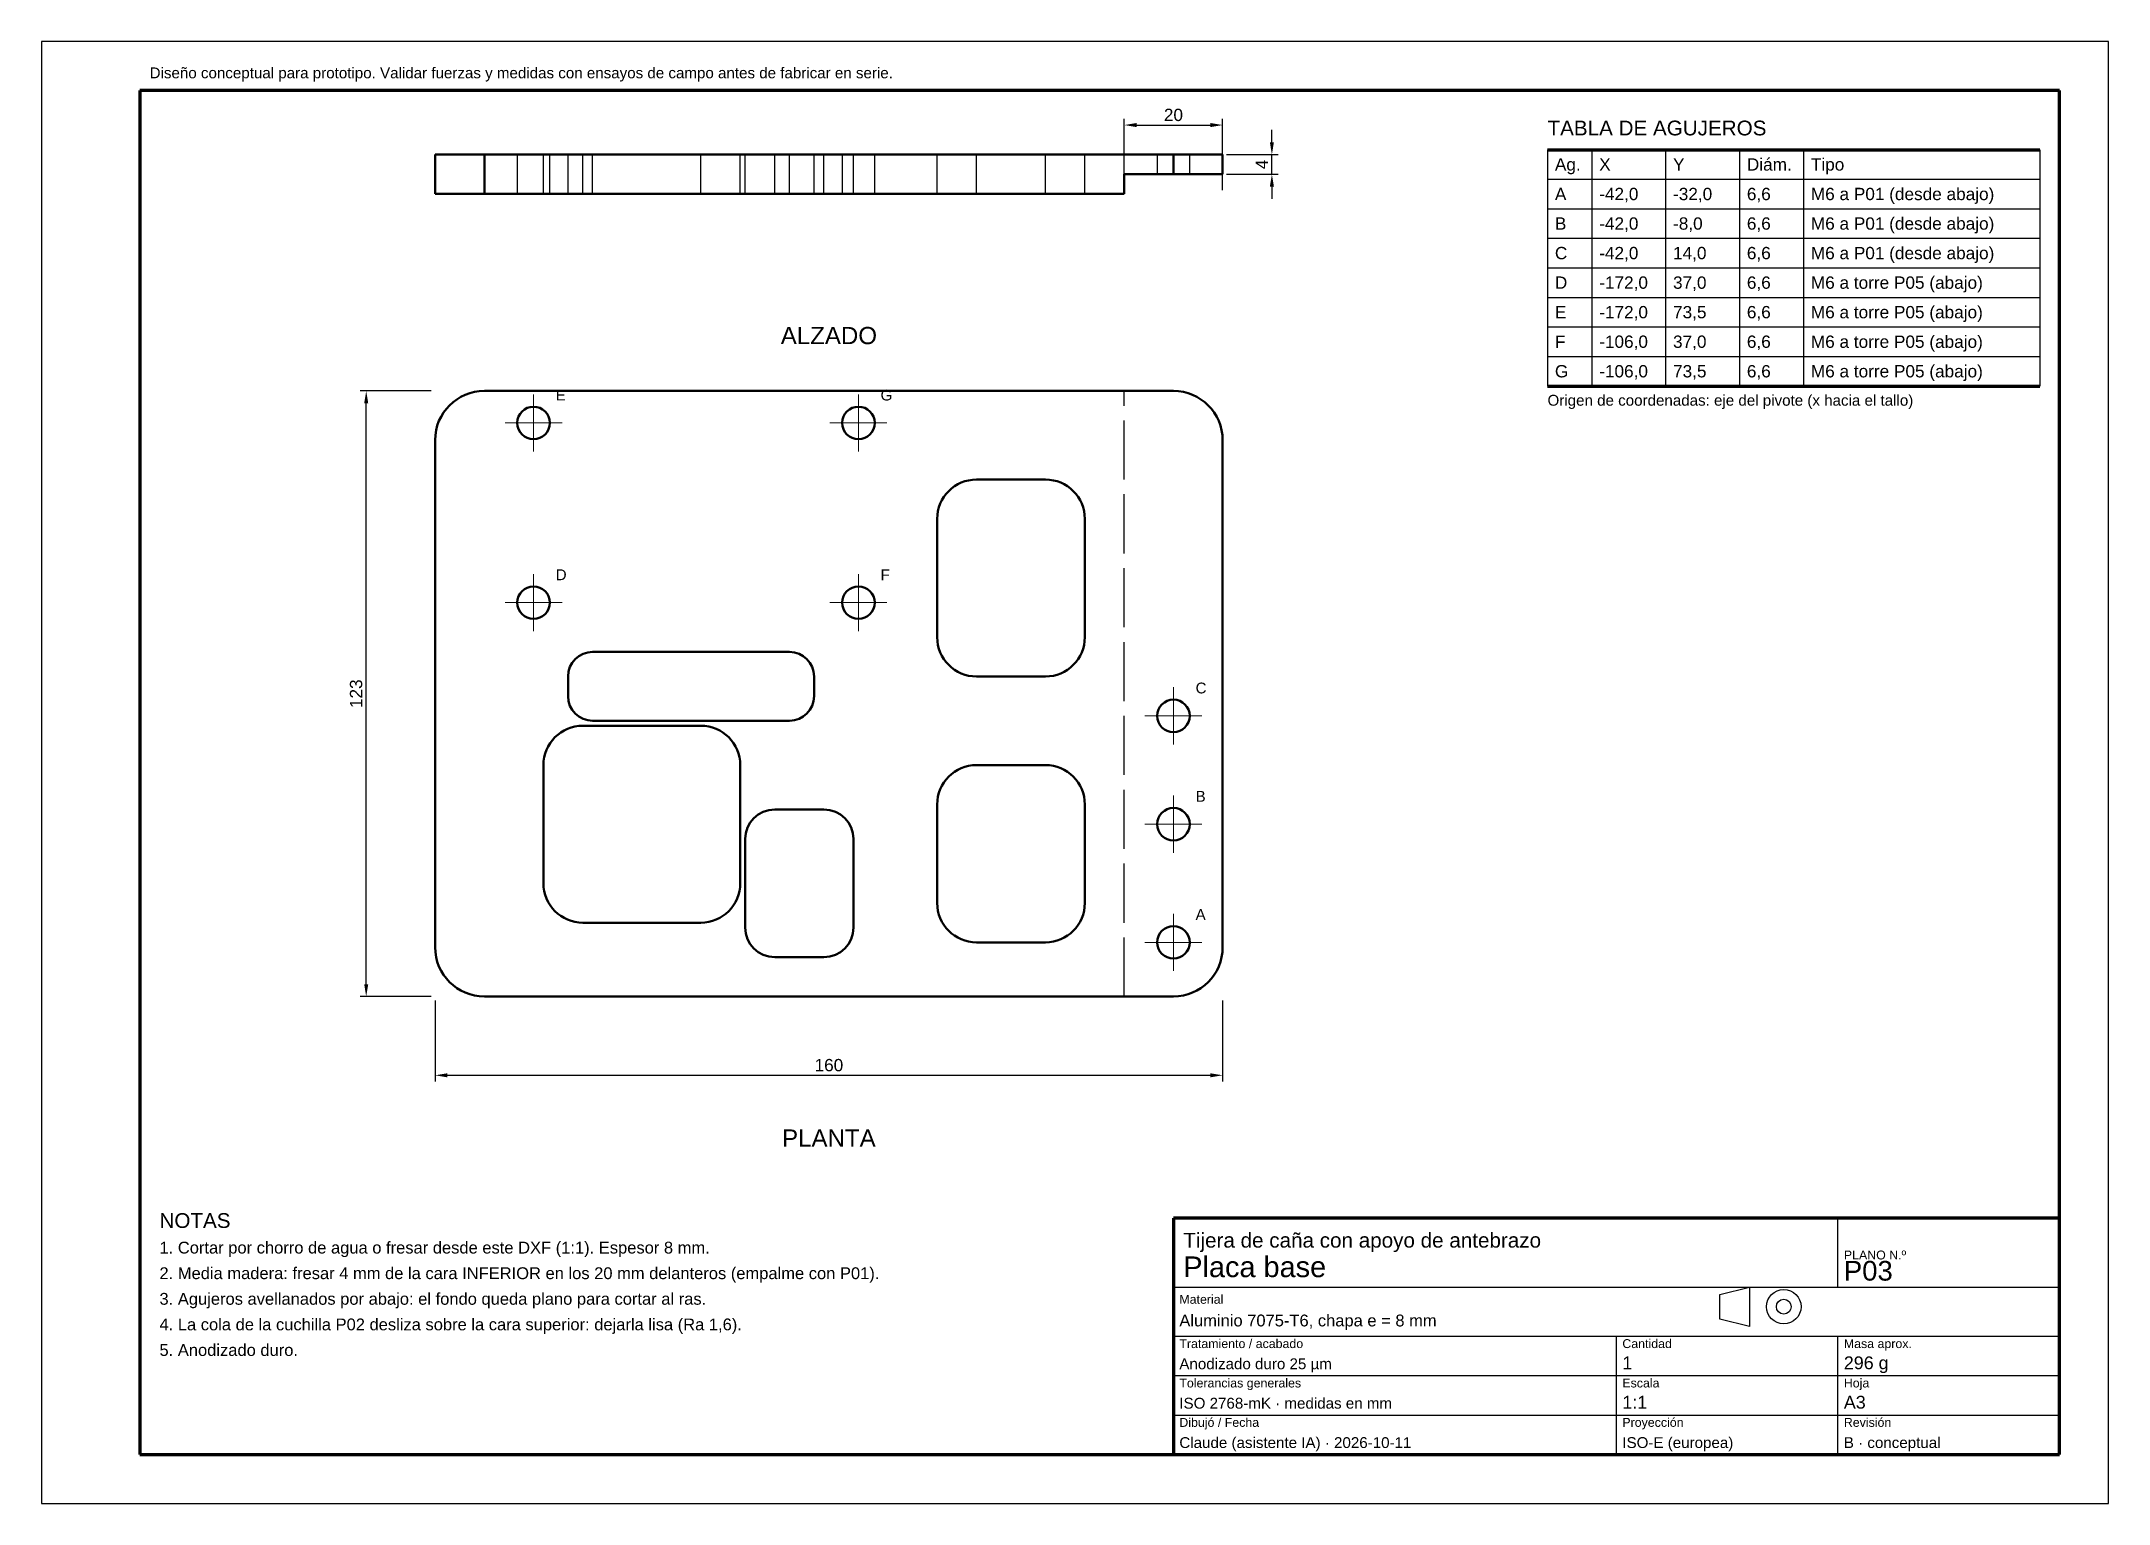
# Model space of a CAD drawing. Header units: millimetres. Extents: x 0 to 420, y 0 to 297.
import ezdxf
from ezdxf.enums import TextEntityAlignment as Align

# ---------------------------------------------------------------- set-up
doc = ezdxf.new("R2010")
doc.units = ezdxf.units.MM
doc.linetypes.add('ACAD_ISO02W100', pattern=[15, 12, -3])
doc.linetypes.add('ACAD_ISO04W100', pattern=[30, 24, -3, 0, -3])
for name, color, linetype, lineweight in [('COTAS', 4, 'Continuous', 18), ('EJES', 1, 'ACAD_ISO04W100', 18), ('MARCO', 7, 'Continuous', 70), ('OCULTAS', 8, 'ACAD_ISO02W100', 25), ('TEXTO', 7, 'Continuous', 25), ('VISIBLE', 7, 'Continuous', 50)]:
    doc.layers.add(name, color=color, linetype=linetype, lineweight=lineweight)
doc.styles.get("Standard").update_dxf_attribs({"font": 'arial.ttf'})
doc.dimstyles.new('ISO25', dxfattribs={"dimtxt": 2.5, "dimasz": 2.5, "dimexe": 1.25, "dimexo": 0.8, "dimgap": 0.8, "dimtad": 1, "dimdec": 1, "dimtxsty": 'Standard', "dimcen": 2.5, "dimclrd": 4, "dimclre": 4, "dimclrt": 7, "dimazin": 3, "dimtfac": 1, "dimtmove": 0, "dimatfit": 3})

msp = doc.modelspace()

# ---------------------------------------------------------------- linework, layer by layer
at = {"layer": 'EJES'}
for p, q in [((100, 213.7), (100, 225.3)), ((166, 213.7), (166, 225.3)), ((94.2, 219.5), (105.8, 219.5)), ((160.2, 219.5), (171.8, 219.5)), ((100, 177.2), (100, 188.8)), ((166, 177.2), (166, 188.8)), ((94.2, 183), (105.8, 183)), ((160.2, 183), (171.8, 183)), ((230, 154.2), (230, 165.8)), ((224.2, 160), (235.8, 160)), ((230, 132.2), (230, 143.8)), ((224.2, 138), (235.8, 138)), ((230, 108.2), (230, 119.8)), ((224.2, 114), (235.8, 114))]:
    msp.add_line(p, q, dxfattribs=at)
at = {"layer": 'MARCO'}
for p, q in [((410, 287), (20, 287)), ((20, 287), (20, 10)), ((410, 10), (410, 287)), ((306, 275), (406, 275)), ((306, 227), (406, 227)), ((410, 58), (230, 58)), ((230, 58), (230, 10)), ((410, 10), (410, 58)), ((20, 10), (410, 10)), ((230, 10), (410, 10))]:
    msp.add_line(p, q, dxfattribs=at)
at = {"layer": 'OCULTAS'}
for p, q in [((80, 266), (80, 274)), ((90, 274), (230, 274)), ((90, 266), (90, 274)), ((96.7, 274), (96.7, 266)), ((96.7, 274), (96.7, 266)), ((102, 266), (102, 274)), ((102, 266), (102, 274)), ((103.3, 266), (103.3, 274)), ((103.3, 266), (103.3, 274)), ((107, 266), (107, 274)), ((107, 266), (107, 274)), ((110, 274), (134, 274)), ((110, 274), (134, 274)), ((110, 266), (110, 274)), ((110, 266), (110, 274)), ((112, 274), (152, 274)), ((112, 274), (152, 274)), ((112, 266), (112, 274)), ((112, 266), (112, 274)), ((134, 266), (134, 274)), ((134, 266), (134, 274)), ((142, 266), (142, 274)), ((142, 266), (142, 274)), ((143, 266), (143, 274)), ((143, 266), (143, 274)), ((149, 274), (159, 274)), ((149, 274), (159, 274)), ((149, 266), (149, 274)), ((149, 266), (149, 274)), ((152, 266), (152, 274)), ((152, 266), (152, 274)), ((157, 266), (157, 274)), ((157, 266), (157, 274)), ((159, 266), (159, 274)), ((159, 266), (159, 274)), ((162.7, 274), (162.7, 266)), ((162.7, 274), (162.7, 266)), ((165, 266), (165, 274)), ((165, 266), (165, 274)), ((169.3, 266), (169.3, 274)), ((169.3, 266), (169.3, 274)), ((182, 266), (182, 274)), ((182, 266), (182, 274)), ((182, 266), (182, 274)), ((182, 266), (182, 274)), ((190, 274), (204, 274)), ((190, 274), (204, 274)), ((190, 274), (204, 274)), ((190, 274), (204, 274)), ((190, 266), (190, 274)), ((190, 266), (190, 274)), ((190, 266), (190, 274)), ((190, 266), (190, 274)), ((204, 266), (204, 274)), ((204, 266), (204, 274)), ((204, 266), (204, 274)), ((204, 266), (204, 274)), ((212, 266), (212, 274)), ((212, 266), (212, 274)), ((212, 266), (212, 274)), ((212, 266), (212, 274)), ((226.7, 274), (226.7, 270)), ((226.7, 274), (226.7, 270)), ((226.7, 274), (226.7, 270)), ((230, 270), (230, 274)), ((233.3, 270), (233.3, 274)), ((233.3, 270), (233.3, 274)), ((233.3, 270), (233.3, 274)), ((240, 270), (240, 274)), ((220, 270), (220, 266)), ((220, 270), (230, 270)), ((90, 266), (220, 266)), ((110, 266), (134, 266)), ((110, 266), (134, 266)), ((112, 266), (152, 266)), ((112, 266), (152, 266)), ((149, 266), (159, 266)), ((149, 266), (159, 266)), ((190, 266), (204, 266)), ((190, 266), (204, 266)), ((190, 266), (204, 266)), ((190, 266), (204, 266)), ((90, 226), (220, 226)), ((220, 103), (220, 226)), ((220, 226), (230, 226)), ((220, 103), (220, 226)), ((80, 113), (80, 216)), ((240, 113), (240, 216)), ((190, 208), (204, 208)), ((182, 176), (182, 200)), ((212, 176), (212, 200)), ((112, 173), (152, 173)), ((107, 164), (107, 168)), ((157, 164), (157, 168)), ((190, 168), (204, 168)), ((110, 158), (134, 158)), ((112, 159), (152, 159)), ((102, 126), (102, 150)), ((142, 126), (142, 150)), ((190, 150), (204, 150)), ((149, 141), (159, 141)), ((182, 122), (182, 142)), ((212, 122), (212, 142)), ((143, 117), (143, 135)), ((165, 117), (165, 135)), ((110, 118), (134, 118)), ((190, 114), (204, 114)), ((149, 111), (159, 111)), ((90, 103), (220, 103)), ((220, 103), (230, 103))]:
    msp.add_line(p, q, dxfattribs=at)
for centre in [(100, 219.5), (166, 219.5), (100, 183), (166, 183), (230, 160), (230, 138), (230, 114)]:
    msp.add_circle(centre, 3.3, dxfattribs=at)
for centre, radius, start, end in [((90, 216), 10, 90, 180), ((230, 216), 10, -360, -270), ((190, 200), 8, 90, 180), ((204, 200), 8, 0, 90), ((112, 168), 5, 90, 180), ((152, 168), 5, 0, 90), ((190, 176), 8, 180, 270), ((204, 176), 8, 270, 360), ((112, 164), 5, 180, 270), ((152, 164), 5, 270, 360), ((110, 150), 8, 90, 180), ((134, 150), 8, 0, 90), ((190, 142), 8, 90, 180), ((204, 142), 8, 0, 90), ((149, 135), 6, 90, 180), ((159, 135), 6, 0, 90), ((110, 126), 8, 180, 270), ((134, 126), 8, 270, 360), ((190, 122), 8, -180, -90), ((204, 122), 8, -90, 0), ((149, 117), 6, -180, -90), ((159, 117), 6, -90, 0), ((90, 113), 10, 180, 270), ((230, 113), 10, -90, 0)]:
    msp.add_arc(centre, radius, start, end, dxfattribs=at)
for points in [[(90, 274), (88.88, 274), (87.77, 274), (86.7, 274), (85.66, 274), (84.68, 274), (83.77, 274), (82.93, 274), (82.18, 274), (81.53, 274), (80.99, 274), (80.56, 274), (80.25, 274), (80.06, 274), (80, 274)], [(103.3, 274), (103.22, 274), (102.97, 274), (102.58, 274), (102.06, 274), (101.43, 274), (100.73, 274), (100, 274), (99.27, 274), (98.57, 274), (97.94, 274), (97.42, 274), (97.03, 274), (96.78, 274), (96.7, 274)], [(96.7, 274), (96.78, 274), (97.03, 274), (97.42, 274), (97.94, 274), (98.57, 274), (99.27, 274), (100, 274), (100.73, 274), (101.43, 274), (102.06, 274), (102.58, 274), (102.97, 274), (103.22, 274), (103.3, 274)], [(103.3, 274), (103.22, 274), (102.97, 274), (102.58, 274), (102.06, 274), (101.43, 274), (100.73, 274), (100, 274), (99.27, 274), (98.57, 274), (97.94, 274), (97.42, 274), (97.03, 274), (96.78, 274), (96.7, 274)], [(96.7, 274), (96.78, 274), (97.03, 274), (97.42, 274), (97.94, 274), (98.57, 274), (99.27, 274), (100, 274), (100.73, 274), (101.43, 274), (102.06, 274), (102.58, 274), (102.97, 274), (103.22, 274), (103.3, 274)], [(102, 274), (102.05, 274), (102.2, 274), (102.45, 274), (102.79, 274), (103.23, 274), (103.75, 274), (104.34, 274), (105.01, 274), (105.74, 274), (106.53, 274), (107.36, 274), (108.22, 274), (109.1, 274), (110, 274)], [(110, 274), (109.1, 274), (108.22, 274), (107.36, 274), (106.53, 274), (105.74, 274), (105.01, 274), (104.34, 274), (103.75, 274), (103.23, 274), (102.79, 274), (102.45, 274), (102.2, 274), (102.05, 274), (102, 274)], [(112, 274), (111.44, 274), (110.89, 274), (110.35, 274), (109.83, 274), (109.34, 274), (108.88, 274), (108.46, 274), (108.09, 274), (107.77, 274), (107.5, 274), (107.28, 274), (107.13, 274), (107.03, 274), (107, 274)], [(134, 274), (134.9, 274), (135.78, 274), (136.64, 274), (137.47, 274), (138.26, 274), (138.99, 274), (139.66, 274), (140.25, 274), (140.77, 274), (141.21, 274), (141.55, 274), (141.8, 274), (141.95, 274), (142, 274)], [(142, 274), (141.95, 274), (141.8, 274), (141.55, 274), (141.21, 274), (140.77, 274), (140.25, 274), (139.66, 274), (138.99, 274), (138.26, 274), (137.47, 274), (136.64, 274), (135.78, 274), (134.9, 274), (134, 274)], [(149, 274), (148.33, 274), (147.66, 274), (147.02, 274), (146.4, 274), (145.81, 274), (145.26, 274), (144.76, 274), (144.31, 274), (143.92, 274), (143.59, 274), (143.34, 274), (143.15, 274), (143.04, 274), (143, 274)], [(143, 274), (143.04, 274), (143.15, 274), (143.34, 274), (143.59, 274), (143.92, 274), (144.31, 274), (144.76, 274), (145.26, 274), (145.81, 274), (146.4, 274), (147.02, 274), (147.66, 274), (148.33, 274), (149, 274)], [(165, 274), (164.96, 274), (164.85, 274), (164.66, 274), (164.41, 274), (164.08, 274), (163.69, 274), (163.24, 274), (162.74, 274), (162.19, 274), (161.6, 274), (160.98, 274), (160.34, 274), (159.67, 274), (159, 274)], [(159, 274), (159.67, 274), (160.34, 274), (160.98, 274), (161.6, 274), (162.19, 274), (162.74, 274), (163.24, 274), (163.69, 274), (164.08, 274), (164.41, 274), (164.66, 274), (164.85, 274), (164.96, 274), (165, 274)], [(169.3, 274), (169.22, 274), (168.97, 274), (168.58, 274), (168.06, 274), (167.43, 274), (166.73, 274), (166, 274), (165.27, 274), (164.57, 274), (163.94, 274), (163.42, 274), (163.03, 274), (162.78, 274), (162.7, 274)], [(162.7, 274), (162.78, 274), (163.03, 274), (163.42, 274), (163.94, 274), (164.57, 274), (165.27, 274), (166, 274), (166.73, 274), (167.43, 274), (168.06, 274), (168.58, 274), (168.97, 274), (169.22, 274), (169.3, 274)], [(169.3, 274), (169.22, 274), (168.97, 274), (168.58, 274), (168.06, 274), (167.43, 274), (166.73, 274), (166, 274), (165.27, 274), (164.57, 274), (163.94, 274), (163.42, 274), (163.03, 274), (162.78, 274), (162.7, 274)], [(162.7, 274), (162.78, 274), (163.03, 274), (163.42, 274), (163.94, 274), (164.57, 274), (165.27, 274), (166, 274), (166.73, 274), (167.43, 274), (168.06, 274), (168.58, 274), (168.97, 274), (169.22, 274), (169.3, 274)], [(190, 274), (189.1, 274), (188.22, 274), (187.36, 274), (186.53, 274), (185.74, 274), (185.01, 274), (184.34, 274), (183.75, 274), (183.23, 274), (182.79, 274), (182.45, 274), (182.2, 274), (182.05, 274), (182, 274)], [(182, 274), (182.05, 274), (182.2, 274), (182.45, 274), (182.79, 274), (183.23, 274), (183.75, 274), (184.34, 274), (185.01, 274), (185.74, 274), (186.53, 274), (187.36, 274), (188.22, 274), (189.1, 274), (190, 274)], [(182, 274), (182.05, 274), (182.2, 274), (182.45, 274), (182.79, 274), (183.23, 274), (183.75, 274), (184.34, 274), (185.01, 274), (185.74, 274), (186.53, 274), (187.36, 274), (188.22, 274), (189.1, 274), (190, 274)], [(190, 274), (189.1, 274), (188.22, 274), (187.36, 274), (186.53, 274), (185.74, 274), (185.01, 274), (184.34, 274), (183.75, 274), (183.23, 274), (182.79, 274), (182.45, 274), (182.2, 274), (182.05, 274), (182, 274)], [(212, 274), (211.95, 274), (211.8, 274), (211.55, 274), (211.21, 274), (210.77, 274), (210.25, 274), (209.66, 274), (208.99, 274), (208.26, 274), (207.47, 274), (206.64, 274), (205.78, 274), (204.9, 274), (204, 274)], [(204, 274), (204.9, 274), (205.78, 274), (206.64, 274), (207.47, 274), (208.26, 274), (208.99, 274), (209.66, 274), (210.25, 274), (210.77, 274), (211.21, 274), (211.55, 274), (211.8, 274), (211.95, 274), (212, 274)], [(204, 274), (204.9, 274), (205.78, 274), (206.64, 274), (207.47, 274), (208.26, 274), (208.99, 274), (209.66, 274), (210.25, 274), (210.77, 274), (211.21, 274), (211.55, 274), (211.8, 274), (211.95, 274), (212, 274)], [(212, 274), (211.95, 274), (211.8, 274), (211.55, 274), (211.21, 274), (210.77, 274), (210.25, 274), (209.66, 274), (208.99, 274), (208.26, 274), (207.47, 274), (206.64, 274), (205.78, 274), (204.9, 274), (204, 274)], [(233.3, 274), (233.22, 274), (232.97, 274), (232.58, 274), (232.06, 274), (231.43, 274), (230.73, 274), (230, 274), (229.27, 274), (228.57, 274), (227.94, 274), (227.42, 274), (227.03, 274), (226.78, 274), (226.7, 274)], [(226.7, 274), (226.78, 274), (227.03, 274), (227.42, 274), (227.94, 274), (228.57, 274), (229.27, 274), (230, 274), (230.73, 274), (231.43, 274), (232.06, 274), (232.58, 274), (232.97, 274), (233.22, 274), (233.3, 274)], [(233.3, 274), (233.22, 274), (232.97, 274), (232.58, 274), (232.06, 274), (231.43, 274), (230.73, 274), (230, 274), (229.27, 274), (228.57, 274), (227.94, 274), (227.42, 274), (227.03, 274), (226.78, 274), (226.7, 274)], [(226.7, 274), (226.78, 274), (227.03, 274), (227.42, 274), (227.94, 274), (228.57, 274), (229.27, 274), (230, 274), (230.73, 274), (231.43, 274), (232.06, 274), (232.58, 274), (232.97, 274), (233.22, 274), (233.3, 274)], [(233.3, 274), (233.22, 274), (232.97, 274), (232.58, 274), (232.06, 274), (231.43, 274), (230.73, 274), (230, 274), (229.27, 274), (228.57, 274), (227.94, 274), (227.42, 274), (227.03, 274), (226.78, 274), (226.7, 274)], [(226.7, 274), (226.78, 274), (227.03, 274), (227.42, 274), (227.94, 274), (228.57, 274), (229.27, 274), (230, 274), (230.73, 274), (231.43, 274), (232.06, 274), (232.58, 274), (232.97, 274), (233.22, 274), (233.3, 274)], [(240, 274), (239.94, 274), (239.75, 274), (239.44, 274), (239.01, 274), (238.47, 274), (237.82, 274), (237.07, 274), (236.23, 274), (235.32, 274), (234.34, 274), (233.3, 274), (232.23, 274), (231.12, 274), (230, 274)], [(233.3, 270), (233.22, 270), (232.97, 270), (232.58, 270), (232.06, 270), (231.43, 270), (230.73, 270), (230, 270), (229.27, 270), (228.57, 270), (227.94, 270), (227.42, 270), (227.03, 270), (226.78, 270), (226.7, 270)], [(226.7, 270), (226.78, 270), (227.03, 270), (227.42, 270), (227.94, 270), (228.57, 270), (229.27, 270), (230, 270), (230.73, 270), (231.43, 270), (232.06, 270), (232.58, 270), (232.97, 270), (233.22, 270), (233.3, 270)], [(233.3, 270), (233.22, 270), (232.97, 270), (232.58, 270), (232.06, 270), (231.43, 270), (230.73, 270), (230, 270), (229.27, 270), (228.57, 270), (227.94, 270), (227.42, 270), (227.03, 270), (226.78, 270), (226.7, 270)], [(226.7, 270), (226.78, 270), (227.03, 270), (227.42, 270), (227.94, 270), (228.57, 270), (229.27, 270), (230, 270), (230.73, 270), (231.43, 270), (232.06, 270), (232.58, 270), (232.97, 270), (233.22, 270), (233.3, 270)], [(233.3, 270), (233.22, 270), (232.97, 270), (232.58, 270), (232.06, 270), (231.43, 270), (230.73, 270), (230, 270), (229.27, 270), (228.57, 270), (227.94, 270), (227.42, 270), (227.03, 270), (226.78, 270), (226.7, 270)], [(226.7, 270), (226.78, 270), (227.03, 270), (227.42, 270), (227.94, 270), (228.57, 270), (229.27, 270), (230, 270), (230.73, 270), (231.43, 270), (232.06, 270), (232.58, 270), (232.97, 270), (233.22, 270), (233.3, 270)], [(230, 270), (231.12, 270), (232.23, 270), (233.3, 270), (234.34, 270), (235.32, 270), (236.23, 270), (237.07, 270), (237.82, 270), (238.47, 270), (239.01, 270), (239.44, 270), (239.75, 270), (239.94, 270), (240, 270)], [(90, 266), (88.88, 266), (87.77, 266), (86.7, 266), (85.66, 266), (84.68, 266), (83.77, 266), (82.93, 266), (82.18, 266), (81.53, 266), (80.99, 266), (80.56, 266), (80.25, 266), (80.06, 266), (80, 266)], [(103.3, 266), (103.22, 266), (102.97, 266), (102.58, 266), (102.06, 266), (101.43, 266), (100.73, 266), (100, 266), (99.27, 266), (98.57, 266), (97.94, 266), (97.42, 266), (97.03, 266), (96.78, 266), (96.7, 266)], [(96.7, 266), (96.78, 266), (97.03, 266), (97.42, 266), (97.94, 266), (98.57, 266), (99.27, 266), (100, 266), (100.73, 266), (101.43, 266), (102.06, 266), (102.58, 266), (102.97, 266), (103.22, 266), (103.3, 266)], [(103.3, 266), (103.22, 266), (102.97, 266), (102.58, 266), (102.06, 266), (101.43, 266), (100.73, 266), (100, 266), (99.27, 266), (98.57, 266), (97.94, 266), (97.42, 266), (97.03, 266), (96.78, 266), (96.7, 266)], [(96.7, 266), (96.78, 266), (97.03, 266), (97.42, 266), (97.94, 266), (98.57, 266), (99.27, 266), (100, 266), (100.73, 266), (101.43, 266), (102.06, 266), (102.58, 266), (102.97, 266), (103.22, 266), (103.3, 266)], [(102, 266), (102.05, 266), (102.2, 266), (102.45, 266), (102.79, 266), (103.23, 266), (103.75, 266), (104.34, 266), (105.01, 266), (105.74, 266), (106.53, 266), (107.36, 266), (108.22, 266), (109.1, 266), (110, 266)], [(110, 266), (109.1, 266), (108.22, 266), (107.36, 266), (106.53, 266), (105.74, 266), (105.01, 266), (104.34, 266), (103.75, 266), (103.23, 266), (102.79, 266), (102.45, 266), (102.2, 266), (102.05, 266), (102, 266)], [(112, 266), (111.44, 266), (110.89, 266), (110.35, 266), (109.83, 266), (109.34, 266), (108.88, 266), (108.46, 266), (108.09, 266), (107.77, 266), (107.5, 266), (107.28, 266), (107.13, 266), (107.03, 266), (107, 266)], [(134, 266), (134.9, 266), (135.78, 266), (136.64, 266), (137.47, 266), (138.26, 266), (138.99, 266), (139.66, 266), (140.25, 266), (140.77, 266), (141.21, 266), (141.55, 266), (141.8, 266), (141.95, 266), (142, 266)], [(142, 266), (141.95, 266), (141.8, 266), (141.55, 266), (141.21, 266), (140.77, 266), (140.25, 266), (139.66, 266), (138.99, 266), (138.26, 266), (137.47, 266), (136.64, 266), (135.78, 266), (134.9, 266), (134, 266)], [(149, 266), (148.33, 266), (147.66, 266), (147.02, 266), (146.4, 266), (145.81, 266), (145.26, 266), (144.76, 266), (144.31, 266), (143.92, 266), (143.59, 266), (143.34, 266), (143.15, 266), (143.04, 266), (143, 266)], [(143, 266), (143.04, 266), (143.15, 266), (143.34, 266), (143.59, 266), (143.92, 266), (144.31, 266), (144.76, 266), (145.26, 266), (145.81, 266), (146.4, 266), (147.02, 266), (147.66, 266), (148.33, 266), (149, 266)], [(165, 266), (164.96, 266), (164.85, 266), (164.66, 266), (164.41, 266), (164.08, 266), (163.69, 266), (163.24, 266), (162.74, 266), (162.19, 266), (161.6, 266), (160.98, 266), (160.34, 266), (159.67, 266), (159, 266)], [(159, 266), (159.67, 266), (160.34, 266), (160.98, 266), (161.6, 266), (162.19, 266), (162.74, 266), (163.24, 266), (163.69, 266), (164.08, 266), (164.41, 266), (164.66, 266), (164.85, 266), (164.96, 266), (165, 266)], [(169.3, 266), (169.22, 266), (168.97, 266), (168.58, 266), (168.06, 266), (167.43, 266), (166.73, 266), (166, 266), (165.27, 266), (164.57, 266), (163.94, 266), (163.42, 266), (163.03, 266), (162.78, 266), (162.7, 266)], [(162.7, 266), (162.78, 266), (163.03, 266), (163.42, 266), (163.94, 266), (164.57, 266), (165.27, 266), (166, 266), (166.73, 266), (167.43, 266), (168.06, 266), (168.58, 266), (168.97, 266), (169.22, 266), (169.3, 266)], [(169.3, 266), (169.22, 266), (168.97, 266), (168.58, 266), (168.06, 266), (167.43, 266), (166.73, 266), (166, 266), (165.27, 266), (164.57, 266), (163.94, 266), (163.42, 266), (163.03, 266), (162.78, 266), (162.7, 266)], [(162.7, 266), (162.78, 266), (163.03, 266), (163.42, 266), (163.94, 266), (164.57, 266), (165.27, 266), (166, 266), (166.73, 266), (167.43, 266), (168.06, 266), (168.58, 266), (168.97, 266), (169.22, 266), (169.3, 266)], [(190, 266), (189.1, 266), (188.22, 266), (187.36, 266), (186.53, 266), (185.74, 266), (185.01, 266), (184.34, 266), (183.75, 266), (183.23, 266), (182.79, 266), (182.45, 266), (182.2, 266), (182.05, 266), (182, 266)], [(182, 266), (182.05, 266), (182.2, 266), (182.45, 266), (182.79, 266), (183.23, 266), (183.75, 266), (184.34, 266), (185.01, 266), (185.74, 266), (186.53, 266), (187.36, 266), (188.22, 266), (189.1, 266), (190, 266)], [(182, 266), (182.05, 266), (182.2, 266), (182.45, 266), (182.79, 266), (183.23, 266), (183.75, 266), (184.34, 266), (185.01, 266), (185.74, 266), (186.53, 266), (187.36, 266), (188.22, 266), (189.1, 266), (190, 266)], [(190, 266), (189.1, 266), (188.22, 266), (187.36, 266), (186.53, 266), (185.74, 266), (185.01, 266), (184.34, 266), (183.75, 266), (183.23, 266), (182.79, 266), (182.45, 266), (182.2, 266), (182.05, 266), (182, 266)], [(212, 266), (211.95, 266), (211.8, 266), (211.55, 266), (211.21, 266), (210.77, 266), (210.25, 266), (209.66, 266), (208.99, 266), (208.26, 266), (207.47, 266), (206.64, 266), (205.78, 266), (204.9, 266), (204, 266)], [(204, 266), (204.9, 266), (205.78, 266), (206.64, 266), (207.47, 266), (208.26, 266), (208.99, 266), (209.66, 266), (210.25, 266), (210.77, 266), (211.21, 266), (211.55, 266), (211.8, 266), (211.95, 266), (212, 266)], [(204, 266), (204.9, 266), (205.78, 266), (206.64, 266), (207.47, 266), (208.26, 266), (208.99, 266), (209.66, 266), (210.25, 266), (210.77, 266), (211.21, 266), (211.55, 266), (211.8, 266), (211.95, 266), (212, 266)], [(212, 266), (211.95, 266), (211.8, 266), (211.55, 266), (211.21, 266), (210.77, 266), (210.25, 266), (209.66, 266), (208.99, 266), (208.26, 266), (207.47, 266), (206.64, 266), (205.78, 266), (204.9, 266), (204, 266)]]:
    msp.add_open_spline(points, degree=1, dxfattribs=at)
for points, knots in [([(107, 274), (107.02, 274), (107.03, 274), (107.08, 274), (107.13, 274), (107.2, 274), (107.28, 274), (107.39, 274), (107.5, 274), (107.63, 274), (107.77, 274), (107.93, 274), (108.09, 274), (108.28, 274), (108.46, 274), (108.67, 274), (108.88, 274), (109.11, 274), (109.34, 274), (109.59, 274), (109.83, 274), (110.09, 274), (110.35, 274), (110.62, 274), (110.89, 274), (111.44, 274), (112, 274)], [0, 0, 0, 0.071429, 0.071429, 0.142857, 0.142857, 0.214286, 0.214286, 0.285714, 0.285714, 0.357143, 0.357143, 0.428571, 0.428571, 0.5, 0.5, 0.571429, 0.571429, 0.642857, 0.642857, 0.714286, 0.714286, 0.785714, 0.785714, 0.857143, 0.857143, 1, 1, 1]), ([(152, 274), (152.56, 274), (153.11, 274), (153.38, 274), (153.65, 274), (153.91, 274), (154.17, 274), (154.41, 274), (154.66, 274), (154.89, 274), (155.12, 274), (155.33, 274), (155.54, 274), (155.72, 274), (155.91, 274), (156.07, 274), (156.23, 274), (156.37, 274), (156.5, 274), (156.61, 274), (156.72, 274), (156.8, 274), (156.87, 274), (156.92, 274), (156.97, 274), (156.98, 274), (157, 274)], [0, 0, 0, 0.142857, 0.142857, 0.214286, 0.214286, 0.285714, 0.285714, 0.357143, 0.357143, 0.428571, 0.428571, 0.5, 0.5, 0.571429, 0.571429, 0.642857, 0.642857, 0.714286, 0.714286, 0.785714, 0.785714, 0.857143, 0.857143, 0.928571, 0.928571, 1, 1, 1]), ([(157, 274), (156.98, 274), (156.97, 274), (156.92, 274), (156.87, 274), (156.8, 274), (156.72, 274), (156.61, 274), (156.5, 274), (156.37, 274), (156.23, 274), (156.07, 274), (155.91, 274), (155.72, 274), (155.54, 274), (155.33, 274), (155.12, 274), (154.89, 274), (154.66, 274), (154.41, 274), (154.17, 274), (153.91, 274), (153.65, 274), (153.38, 274), (153.11, 274), (152.56, 274), (152, 274)], [0, 0, 0, 0.1122, 0.1122, 0.224399, 0.224399, 0.336599, 0.336599, 0.448799, 0.448799, 0.560999, 0.560999, 0.673198, 0.673198, 0.785398, 0.785398, 0.897598, 0.897598, 1.009798, 1.009798, 1.121997, 1.121997, 1.234197, 1.234197, 1.346397, 1.346397, 1.570796, 1.570796, 1.570796]), ([(107, 266), (107.02, 266), (107.03, 266), (107.08, 266), (107.13, 266), (107.2, 266), (107.28, 266), (107.39, 266), (107.5, 266), (107.63, 266), (107.77, 266), (107.93, 266), (108.09, 266), (108.28, 266), (108.46, 266), (108.67, 266), (108.88, 266), (109.11, 266), (109.34, 266), (109.59, 266), (109.83, 266), (110.09, 266), (110.35, 266), (110.62, 266), (110.89, 266), (111.44, 266), (112, 266)], [0, 0, 0, 0.071429, 0.071429, 0.142857, 0.142857, 0.214286, 0.214286, 0.285714, 0.285714, 0.357143, 0.357143, 0.428571, 0.428571, 0.5, 0.5, 0.571429, 0.571429, 0.642857, 0.642857, 0.714286, 0.714286, 0.785714, 0.785714, 0.857143, 0.857143, 1, 1, 1]), ([(152, 266), (152.56, 266), (153.11, 266), (153.38, 266), (153.65, 266), (153.91, 266), (154.17, 266), (154.41, 266), (154.66, 266), (154.89, 266), (155.12, 266), (155.33, 266), (155.54, 266), (155.72, 266), (155.91, 266), (156.07, 266), (156.23, 266), (156.37, 266), (156.5, 266), (156.61, 266), (156.72, 266), (156.8, 266), (156.87, 266), (156.92, 266), (156.97, 266), (156.98, 266), (157, 266)], [0, 0, 0, 0.142857, 0.142857, 0.214286, 0.214286, 0.285714, 0.285714, 0.357143, 0.357143, 0.428571, 0.428571, 0.5, 0.5, 0.571429, 0.571429, 0.642857, 0.642857, 0.714286, 0.714286, 0.785714, 0.785714, 0.857143, 0.857143, 0.928571, 0.928571, 1, 1, 1]), ([(157, 266), (156.98, 266), (156.97, 266), (156.92, 266), (156.87, 266), (156.8, 266), (156.72, 266), (156.61, 266), (156.5, 266), (156.37, 266), (156.23, 266), (156.07, 266), (155.91, 266), (155.72, 266), (155.54, 266), (155.33, 266), (155.12, 266), (154.89, 266), (154.66, 266), (154.41, 266), (154.17, 266), (153.91, 266), (153.65, 266), (153.38, 266), (153.11, 266), (152.56, 266), (152, 266)], [0, 0, 0, 0.1122, 0.1122, 0.224399, 0.224399, 0.336599, 0.336599, 0.448799, 0.448799, 0.560999, 0.560999, 0.673198, 0.673198, 0.785398, 0.785398, 0.897598, 0.897598, 1.009798, 1.009798, 1.121997, 1.121997, 1.234197, 1.234197, 1.346397, 1.346397, 1.570796, 1.570796, 1.570796])]:
    msp.add_open_spline(points, degree=2, knots=knots, dxfattribs=at)
at = {"layer": 'TEXTO'}
for p, q in [((420, 297), (0, 297)), ((0, 297), (0, 0)), ((420, 0), (420, 297)), ((306, 275), (306, 227)), ((315, 275), (315, 227)), ((330, 275), (330, 227)), ((345, 275), (345, 227)), ((358, 275), (358, 227)), ((406, 275), (406, 227)), ((306, 269), (406, 269)), ((306, 263), (406, 263)), ((306, 257), (406, 257)), ((306, 251), (406, 251)), ((306, 245), (406, 245)), ((306, 239), (406, 239)), ((306, 233), (406, 233)), ((365, 44), (365, 58)), ((230, 44), (410, 44)), ((341, 42.5), (347, 44)), ((341, 37.5), (341, 42.5)), ((347, 44), (347, 36)), ((230, 34), (410, 34)), ((320, 10), (320, 34)), ((347, 36), (341, 37.5)), ((365, 10), (365, 34)), ((230, 26), (410, 26)), ((230, 18), (410, 18)), ((0, 0), (420, 0))]:
    msp.add_line(p, q, dxfattribs=at)
for radius in [3.5, 1.5]:
    msp.add_circle((354, 40), radius, dxfattribs=at)
at = {"layer": 'VISIBLE'}
for p, q in [((80, 266), (80, 274)), ((90, 274), (230, 274)), ((90, 266), (90, 274)), ((230, 270), (230, 274)), ((240, 270), (240, 274)), ((220, 270), (220, 266)), ((220, 270), (230, 270)), ((90, 266), (220, 266)), ((90, 226), (230, 226)), ((80, 113), (80, 216)), ((240, 113), (240, 216)), ((190, 208), (204, 208)), ((182, 176), (182, 200)), ((212, 176), (212, 200)), ((112, 173), (152, 173)), ((107, 164), (107, 168)), ((157, 164), (157, 168)), ((190, 168), (204, 168)), ((110, 158), (134, 158)), ((112, 159), (152, 159)), ((102, 126), (102, 150)), ((142, 126), (142, 150)), ((190, 150), (204, 150)), ((149, 141), (159, 141)), ((182, 122), (182, 142)), ((212, 122), (212, 142)), ((143, 117), (143, 135)), ((165, 117), (165, 135)), ((110, 118), (134, 118)), ((190, 114), (204, 114)), ((149, 111), (159, 111)), ((90, 103), (230, 103))]:
    msp.add_line(p, q, dxfattribs=at)
for centre in [(100, 219.5), (166, 219.5), (100, 183), (166, 183), (230, 160), (230, 138), (230, 114)]:
    msp.add_circle(centre, 3.3, dxfattribs=at)
for centre, radius, start, end in [((90, 216), 10, 90, 180), ((230, 216), 10, 0, 90), ((190, 200), 8, 90, 180), ((204, 200), 8, 0, 90), ((112, 168), 5, 90, 180), ((152, 168), 5, 0, 90), ((190, 176), 8, 180, 270), ((204, 176), 8, 270, 360), ((112, 164), 5, 180, 270), ((152, 164), 5, 270, 360), ((110, 150), 8, 90, 180), ((134, 150), 8, 0, 90), ((190, 142), 8, 90, 180), ((204, 142), 8, 0, 90), ((149, 135), 6, 90, 180), ((159, 135), 6, 0, 90), ((110, 126), 8, 180, 270), ((134, 126), 8, 270, 360), ((190, 122), 8, -180, -90), ((204, 122), 8, -90, 0), ((149, 117), 6, -180, -90), ((159, 117), 6, -90, 0), ((90, 113), 10, 180, 270), ((230, 113), 10, 270, 360)]:
    msp.add_arc(centre, radius, start, end, dxfattribs=at)
for points in [[(80, 274), (80.06, 274), (80.25, 274), (80.56, 274), (80.99, 274), (81.53, 274), (82.18, 274), (82.93, 274), (83.77, 274), (84.68, 274), (85.66, 274), (86.7, 274), (87.77, 274), (88.88, 274), (90, 274)], [(230, 274), (231.12, 274), (232.23, 274), (233.3, 274), (234.34, 274), (235.32, 274), (236.23, 274), (237.07, 274), (237.82, 274), (238.47, 274), (239.01, 274), (239.44, 274), (239.75, 274), (239.94, 274), (240, 274)], [(240, 270), (239.94, 270), (239.75, 270), (239.44, 270), (239.01, 270), (238.47, 270), (237.82, 270), (237.07, 270), (236.23, 270), (235.32, 270), (234.34, 270), (233.3, 270), (232.23, 270), (231.12, 270), (230, 270)], [(80, 266), (80.06, 266), (80.25, 266), (80.56, 266), (80.99, 266), (81.53, 266), (82.18, 266), (82.93, 266), (83.77, 266), (84.68, 266), (85.66, 266), (86.7, 266), (87.77, 266), (88.88, 266), (90, 266)]]:
    msp.add_open_spline(points, degree=1, dxfattribs=at)

# ---------------------------------------------------------------- texts
at = {"layer": 'COTAS'}
for s, p in [('E', (104.5, 223.4)), ('G', (170.5, 223.4)), ('D', (104.5, 186.9)), ('F', (170.5, 186.9)), ('C', (234.5, 163.9)), ('B', (234.5, 141.9)), ('A', (234.5, 117.9))]:
    msp.add_text(s, height=2.2, dxfattribs=at).set_placement(p, align=Align.BOTTOM_LEFT)
at = {"layer": 'TEXTO'}
for s, height, p in [('Diseño conceptual para prototipo. Validar fuerzas y medidas con ensayos de campo antes de fabricar en serie.', 2.2, (22, 289.5)), ('Origen de coordenadas: eje del pivote (x hacia el tallo)', 2.2, (306, 223)), ('NOTAS', 3, (24, 56)), ('Tijera de caña con apoyo de antebrazo', 3, (232, 52)), ('1. Cortar por chorro de agua o fresar desde este DXF (1:1). Espesor 8 mm.', 2.4, (24, 50.8)), ('Placa base', 4.2, (232, 46)), ('PLANO N.º', 1.8, (366.2, 49.6)), ('2. Media madera: fresar 4 mm de la cara INFERIOR en los 20 mm delanteros (empalme con P01).', 2.4, (24, 45.6)), ('P03', 4, (366.2, 45.3)), ('3. Agujeros avellanados por abajo: el fondo queda plano para cortar al ras.', 2.4, (24, 40.4)), ('Material', 1.8, (231.2, 40.6)), ('Aluminio 7075-T6, chapa e = 8 mm', 2.4, (231.2, 36)), ('4. La cola de la cuchilla P02 desliza sobre la cara superior: dejarla lisa (Ra 1,6).', 2.4, (24, 35.2)), ('5. Anodizado duro.', 2.4, (24, 30)), ('Anodizado duro 25 µm', 2.2, (231.2, 27.3)), ('Tratamiento / acabado', 1.8, (231.2, 31.6)), ('Cantidad', 1.8, (321.2, 31.6)), ('1', 2.6, (321.2, 27.3)), ('296 g', 2.6, (366.2, 27.3)), ('Masa aprox.', 1.8, (366.2, 31.6)), ('Tolerancias generales', 1.8, (231.2, 23.6)), ('Escala', 1.8, (321.2, 23.6)), ('Hoja', 1.8, (366.2, 23.6)), ('ISO 2768-mK · medidas en mm', 2.2, (231.2, 19.3)), ('1:1', 2.6, (321.2, 19.3)), ('A3', 2.6, (366.2, 19.3)), ('Dibujó / Fecha', 1.8, (231.2, 15.6)), ('Proyección', 1.8, (321.2, 15.6)), ('Revisión', 1.8, (366.2, 15.6)), ('Claude (asistente IA) · 2026-10-11', 2.2, (231.2, 11.3)), ('ISO-E (europea)', 2.2, (321.2, 11.3)), ('B · conceptual', 2.2, (366.2, 11.3))]:
    msp.add_text(s, height=height, dxfattribs=at).set_placement(p)
msp.add_text('TABLA DE AGUJEROS', height=3, dxfattribs=at).set_placement((306, 277), align=Align.BOTTOM_LEFT)
for s, p in [('Ag.', (307.5, 272)), ('X', (316.5, 272)), ('Y', (331.5, 272)), ('Diám.', (346.5, 272)), ('Tipo', (359.5, 272)), ('A', (307.5, 266)), ('-42,0', (316.5, 266)), ('-32,0', (331.5, 266)), ('6,6', (346.5, 266)), ('M6 a P01 (desde abajo)', (359.5, 266)), ('B', (307.5, 260)), ('-42,0', (316.5, 260)), ('-8,0', (331.5, 260)), ('6,6', (346.5, 260)), ('M6 a P01 (desde abajo)', (359.5, 260)), ('C', (307.5, 254)), ('-42,0', (316.5, 254)), ('14,0', (331.5, 254)), ('6,6', (346.5, 254)), ('M6 a P01 (desde abajo)', (359.5, 254)), ('D', (307.5, 248)), ('-172,0', (316.5, 248)), ('37,0', (331.5, 248)), ('6,6', (346.5, 248)), ('M6 a torre P05 (abajo)', (359.5, 248)), ('E', (307.5, 242)), ('-172,0', (316.5, 242)), ('73,5', (331.5, 242)), ('6,6', (346.5, 242)), ('M6 a torre P05 (abajo)', (359.5, 242)), ('F', (307.5, 236)), ('-106,0', (316.5, 236)), ('37,0', (331.5, 236)), ('6,6', (346.5, 236)), ('M6 a torre P05 (abajo)', (359.5, 236)), ('G', (307.5, 230)), ('-106,0', (316.5, 230)), ('73,5', (331.5, 230)), ('6,6', (346.5, 230)), ('M6 a torre P05 (abajo)', (359.5, 230))]:
    msp.add_text(s, height=2.5, dxfattribs=at).set_placement(p, align=Align.MIDDLE_LEFT)
for s, p in [('ALZADO', (160, 239)), ('PLANTA', (160, 76))]:
    msp.add_text(s, height=3.5, dxfattribs=at).set_placement(p, align=Align.TOP_CENTER)

# ---------------------------------------------------------------- dimensions: what is measured, and where the dimension line sits
at = {"layer": 'COTAS'}
for base, p1, p2 in [((220, 280), (220, 266), (240, 266)), ((80, 87), (80, 103), (240, 103))]:
    msp.add_linear_dim(base=base, p1=p1, p2=p2, dimstyle='ISO25', dxfattribs=at).render()
for base, p1, p2 in [((250, 270), (240, 270), (240, 274)), ((66, 103), (80, 103), (80, 226))]:
    msp.add_linear_dim(base=base, p1=p1, p2=p2, angle=90, dimstyle='ISO25', dxfattribs=at).render()

doc.saveas('drawing.dxf')
